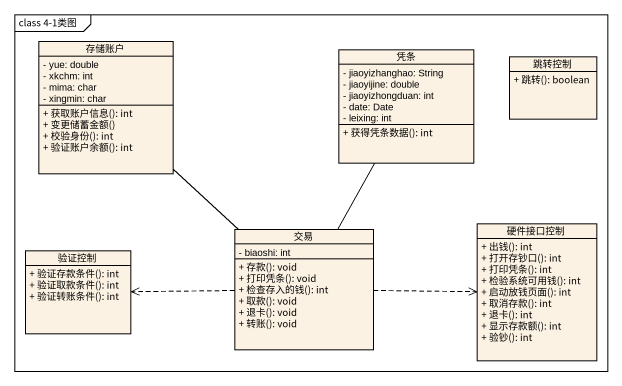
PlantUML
@startuml
mainframe class 4-1类图
hide circle
hide empty members
skinparam classAttributeIconSize 0
class 存储账户 {
  - yue: double
  - xkchm: int
  - mima: char
  - xingmin: char
  + 获取账户信息(): int
  + 变更储蓄金额()
  + 校验身份(): int
  + 验证账户余额(): int
}
class 凭条 {
  - jiaoyizhanghao: String
  - jiaoyijine: double
  - jiaoyizhongduan: int
  - date: Date
  - leixing: int
  + 获得凭条数据(): int
}
class 跳转控制 {
  + 跳转(): boolean
}
class 交易 {
  - biaoshi: int
  + 存款(): void
  + 打印凭条(): void
  + 检查存入的钱(): int
  + 取款(): void
  + 退卡(): void
  + 转账(): void
}
class 硬件接口控制 {
  + 出钱(): int
  + 打开存钞口(): int
  + 打印凭条(): int
  + 检验系统可用钱(): int
  + 启动放钱页面(): int
  + 取消存款(): int
  + 退卡(): int
  + 显示存款额(): int
  + 验钞(): int
}
class 验证控制 {
  + 验证存款条件(): int
  + 验证取款条件(): int
  + 验证转账条件(): int
}
凭条 -- 交易
交易 -up- 存储账户
交易 .right.> 硬件接口控制
交易 .left.> 验证控制
@enduml
